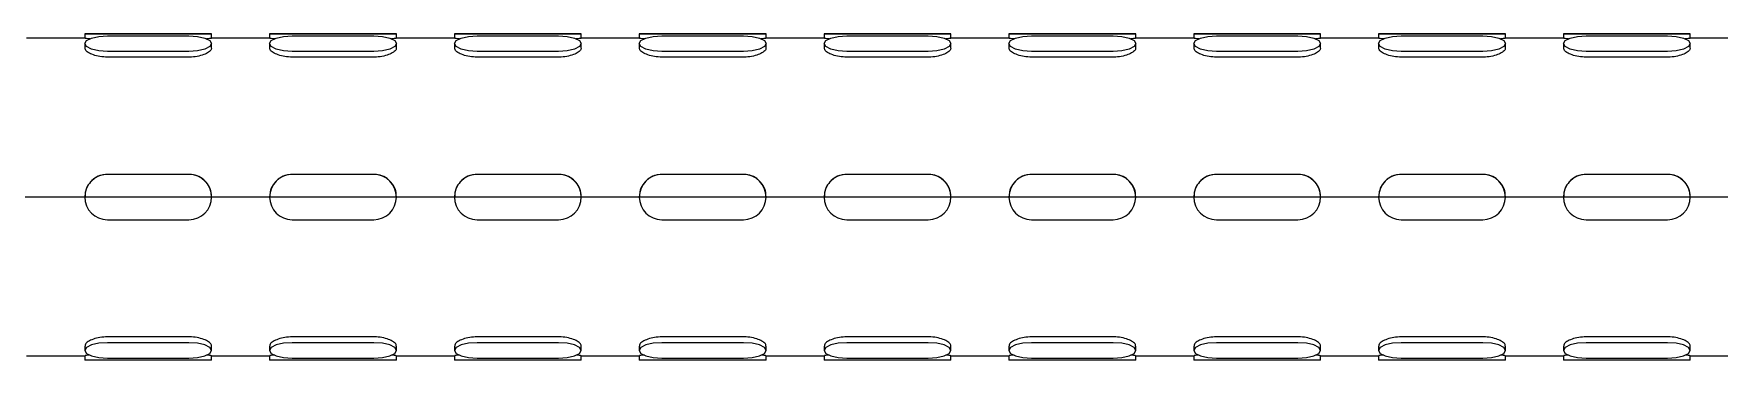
# Model space of a CAD drawing. Extents: x 0 to 3255, y 0 to 2385.
# Drawn here: x 1623.2 to 1809.2, y 1334.1 to 1370.1 of the extents above; entities that cross this region are included whole.
import ezdxf

# ---------------------------------------------------------------- set-up
doc = ezdxf.new("R2010")
doc.units = 0
doc.header["$LTSCALE"] = 10
doc.header["$MEASUREMENT"] = 0
doc.linetypes.add('CENTERX2', pattern=[20.32, 12.7, -2.54, 2.54, -2.54])
doc.layers.get('0').update_dxf_attribs({"linetype": 'CONTINUOUS'})
doc.layers.add('中心线层', color=1, linetype='CENTERX2', lineweight=25)

# ---------------------------------------------------------------- blocks, each defined once
blk = doc.blocks.new('SW_CENTERMARKSYMBOL_1')
at = {"layer": '中心线层', "color": 0}
blk.add_line((-1.25, 0), (-155.077, 0), dxfattribs=at)

msp = doc.modelspace()

# ---------------------------------------------------------------- linework, layer by layer
at = {"color": 7, "linetype": 'Continuous', "lineweight": 25}
for p, q in [((1628.87, 1369.6), (1622.4, 1369.6)), ((1628.83, 1370.1), (1628.83, 1369.6)), ((1631.33, 1370.1), (1640.33, 1370.1)), ((1640.33, 1370.1), (1631.33, 1370.1)), ((1631.33, 1369.87), (1640.33, 1369.87)), ((1649.27, 1369.6), (1642.8, 1369.6)), ((1642.83, 1369.6), (1642.83, 1370.1)), ((1649.23, 1370.1), (1649.23, 1369.6)), ((1651.73, 1370.1), (1660.73, 1370.1)), ((1660.73, 1370.1), (1651.73, 1370.1)), ((1651.73, 1369.87), (1660.73, 1369.87)), ((1669.67, 1369.6), (1663.2, 1369.6)), ((1663.23, 1369.6), (1663.23, 1370.1)), ((1669.63, 1370.1), (1669.63, 1369.6)), ((1672.13, 1370.1), (1681.13, 1370.1)), ((1681.13, 1370.1), (1672.13, 1370.1)), ((1672.13, 1369.87), (1681.13, 1369.87)), ((1690.07, 1369.6), (1683.6, 1369.6)), ((1683.63, 1369.6), (1683.63, 1370.1)), ((1690.03, 1370.1), (1690.03, 1369.6)), ((1692.53, 1370.1), (1701.53, 1370.1)), ((1701.53, 1370.1), (1692.53, 1370.1)), ((1692.53, 1369.87), (1701.53, 1369.87)), ((1710.47, 1369.6), (1704, 1369.6)), ((1704.03, 1369.6), (1704.03, 1370.1)), ((1710.43, 1370.1), (1710.43, 1369.6)), ((1712.93, 1370.1), (1721.93, 1370.1)), ((1721.93, 1370.1), (1712.93, 1370.1)), ((1712.93, 1369.87), (1721.93, 1369.87)), ((1730.87, 1369.6), (1724.4, 1369.6)), ((1724.43, 1369.6), (1724.43, 1370.1)), ((1730.83, 1370.1), (1730.83, 1369.6)), ((1733.33, 1370.1), (1742.33, 1370.1)), ((1742.33, 1370.1), (1733.33, 1370.1)), ((1733.33, 1369.87), (1742.33, 1369.87)), ((1751.27, 1369.6), (1744.8, 1369.6)), ((1744.83, 1369.6), (1744.83, 1370.1)), ((1751.23, 1370.1), (1751.23, 1369.6)), ((1753.73, 1370.1), (1762.73, 1370.1)), ((1762.73, 1370.1), (1753.73, 1370.1)), ((1753.73, 1369.87), (1762.73, 1369.87)), ((1771.67, 1369.6), (1765.2, 1369.6)), ((1765.23, 1369.6), (1765.23, 1370.1)), ((1771.63, 1370.1), (1771.63, 1369.6)), ((1774.13, 1370.1), (1783.13, 1370.1)), ((1783.13, 1370.1), (1774.13, 1370.1)), ((1774.13, 1369.87), (1783.13, 1369.87)), ((1792.07, 1369.6), (1785.6, 1369.6)), ((1785.63, 1369.6), (1785.63, 1370.1)), ((1792.03, 1370.1), (1792.03, 1369.6)), ((1794.53, 1370.1), (1803.53, 1370.1)), ((1803.53, 1370.1), (1794.53, 1370.1)), ((1794.53, 1369.87), (1803.53, 1369.87)), ((1812.47, 1369.6), (1806, 1369.6)), ((1806.03, 1369.6), (1806.03, 1370.1)), ((1628.83, 1369.02), (1628.83, 1368.54)), ((1640.33, 1368.16), (1631.33, 1368.16)), ((1640.33, 1367.52), (1631.33, 1367.52)), ((1642.83, 1368.54), (1642.83, 1369.02)), ((1649.23, 1369.02), (1649.23, 1368.54)), ((1660.73, 1368.16), (1651.73, 1368.16)), ((1660.73, 1367.52), (1651.73, 1367.52)), ((1663.23, 1368.54), (1663.23, 1369.02)), ((1669.63, 1369.02), (1669.63, 1368.54)), ((1681.13, 1368.16), (1672.13, 1368.16)), ((1681.13, 1367.52), (1672.13, 1367.52)), ((1683.63, 1368.54), (1683.63, 1369.02)), ((1690.03, 1369.02), (1690.03, 1368.54)), ((1701.53, 1368.16), (1692.53, 1368.16)), ((1701.53, 1367.52), (1692.53, 1367.52)), ((1704.03, 1368.54), (1704.03, 1369.02)), ((1710.43, 1369.02), (1710.43, 1368.54)), ((1721.93, 1368.16), (1712.93, 1368.16)), ((1721.93, 1367.52), (1712.93, 1367.52)), ((1724.43, 1368.54), (1724.43, 1369.02)), ((1730.83, 1369.02), (1730.83, 1368.54)), ((1742.33, 1368.16), (1733.33, 1368.16)), ((1742.33, 1367.52), (1733.33, 1367.52)), ((1744.83, 1368.54), (1744.83, 1369.02)), ((1751.23, 1369.02), (1751.23, 1368.54)), ((1762.73, 1368.16), (1753.73, 1368.16)), ((1762.73, 1367.52), (1753.73, 1367.52)), ((1765.23, 1368.54), (1765.23, 1369.02)), ((1771.63, 1369.02), (1771.63, 1368.54)), ((1783.13, 1368.16), (1774.13, 1368.16)), ((1783.13, 1367.52), (1774.13, 1367.52)), ((1785.63, 1368.54), (1785.63, 1369.02)), ((1792.03, 1369.02), (1792.03, 1368.54)), ((1803.53, 1368.16), (1794.53, 1368.16)), ((1803.53, 1367.52), (1794.53, 1367.52)), ((1806.03, 1368.54), (1806.03, 1369.02)), ((1640.33, 1354.6), (1631.33, 1354.6)), ((1640.33, 1354.6), (1631.33, 1354.6)), ((1660.73, 1354.6), (1651.73, 1354.6)), ((1660.73, 1354.6), (1651.73, 1354.6)), ((1681.13, 1354.6), (1672.13, 1354.6)), ((1681.13, 1354.6), (1672.13, 1354.6)), ((1701.53, 1354.6), (1692.53, 1354.6)), ((1701.53, 1354.6), (1692.53, 1354.6)), ((1721.93, 1354.6), (1712.93, 1354.6)), ((1721.93, 1354.6), (1712.93, 1354.6)), ((1742.33, 1354.6), (1733.33, 1354.6)), ((1742.33, 1354.6), (1733.33, 1354.6)), ((1762.73, 1354.6), (1753.73, 1354.6)), ((1762.73, 1354.6), (1753.73, 1354.6)), ((1783.13, 1354.6), (1774.13, 1354.6)), ((1783.13, 1354.6), (1774.13, 1354.6)), ((1803.53, 1354.6), (1794.53, 1354.6)), ((1803.53, 1354.6), (1794.53, 1354.6)), ((1628.83, 1352.1), (1628.83, 1352.1)), ((1642.83, 1352.1), (1642.83, 1352.1)), ((1649.23, 1352.1), (1649.23, 1352.1)), ((1663.23, 1352.1), (1663.23, 1352.1)), ((1669.63, 1352.1), (1669.63, 1352.1)), ((1683.63, 1352.1), (1683.63, 1352.1)), ((1690.03, 1352.1), (1690.03, 1352.1)), ((1704.03, 1352.1), (1704.03, 1352.1)), ((1710.43, 1352.1), (1710.43, 1352.1)), ((1724.43, 1352.1), (1724.43, 1352.1)), ((1730.83, 1352.1), (1730.83, 1352.1)), ((1744.83, 1352.1), (1744.83, 1352.1)), ((1751.23, 1352.1), (1751.23, 1352.1)), ((1765.23, 1352.1), (1765.23, 1352.1)), ((1771.63, 1352.1), (1771.63, 1352.1)), ((1785.63, 1352.1), (1785.63, 1352.1)), ((1792.03, 1352.1), (1792.03, 1352.1)), ((1806.03, 1352.1), (1806.03, 1352.1)), ((1631.33, 1349.6), (1640.33, 1349.6)), ((1651.73, 1349.6), (1660.73, 1349.6)), ((1672.13, 1349.6), (1681.13, 1349.6)), ((1692.53, 1349.6), (1701.53, 1349.6)), ((1712.93, 1349.6), (1721.93, 1349.6)), ((1733.33, 1349.6), (1742.33, 1349.6)), ((1753.73, 1349.6), (1762.73, 1349.6)), ((1774.13, 1349.6), (1783.13, 1349.6)), ((1794.53, 1349.6), (1803.53, 1349.6)), ((1640.33, 1336.68), (1631.33, 1336.68)), ((1640.33, 1336.04), (1631.33, 1336.04)), ((1660.73, 1336.68), (1651.73, 1336.68)), ((1660.73, 1336.04), (1651.73, 1336.04)), ((1681.13, 1336.68), (1672.13, 1336.68)), ((1681.13, 1336.04), (1672.13, 1336.04)), ((1701.53, 1336.68), (1692.53, 1336.68)), ((1701.53, 1336.04), (1692.53, 1336.04)), ((1721.93, 1336.68), (1712.93, 1336.68)), ((1721.93, 1336.04), (1712.93, 1336.04)), ((1742.33, 1336.68), (1733.33, 1336.68)), ((1742.33, 1336.04), (1733.33, 1336.04)), ((1762.73, 1336.68), (1753.73, 1336.68)), ((1762.73, 1336.04), (1753.73, 1336.04)), ((1783.13, 1336.68), (1774.13, 1336.68)), ((1783.13, 1336.04), (1774.13, 1336.04)), ((1803.53, 1336.68), (1794.53, 1336.68)), ((1803.53, 1336.04), (1794.53, 1336.04)), ((1622.4, 1334.6), (1628.87, 1334.6)), ((1628.83, 1335.66), (1628.83, 1335.19)), ((1628.83, 1334.61), (1628.83, 1334.1)), ((1631.33, 1334.33), (1640.33, 1334.33)), ((1640.33, 1334.1), (1631.33, 1334.1)), ((1642.8, 1334.6), (1649.27, 1334.6)), ((1642.83, 1335.19), (1642.83, 1335.66)), ((1642.83, 1334.1), (1642.83, 1334.61)), ((1649.23, 1335.66), (1649.23, 1335.19)), ((1649.23, 1334.61), (1649.23, 1334.1)), ((1651.73, 1334.33), (1660.73, 1334.33)), ((1660.73, 1334.1), (1651.73, 1334.1)), ((1663.2, 1334.6), (1669.67, 1334.6)), ((1663.23, 1335.19), (1663.23, 1335.66)), ((1663.23, 1334.1), (1663.23, 1334.61)), ((1669.63, 1335.66), (1669.63, 1335.19)), ((1669.63, 1334.61), (1669.63, 1334.1)), ((1672.13, 1334.33), (1681.13, 1334.33)), ((1681.13, 1334.1), (1672.13, 1334.1)), ((1683.6, 1334.6), (1690.07, 1334.6)), ((1683.63, 1335.19), (1683.63, 1335.66)), ((1683.63, 1334.1), (1683.63, 1334.61)), ((1690.03, 1335.66), (1690.03, 1335.19)), ((1690.03, 1334.61), (1690.03, 1334.1)), ((1692.53, 1334.33), (1701.53, 1334.33)), ((1701.53, 1334.1), (1692.53, 1334.1)), ((1704, 1334.6), (1710.47, 1334.6)), ((1704.03, 1335.19), (1704.03, 1335.66)), ((1704.03, 1334.1), (1704.03, 1334.61)), ((1710.43, 1335.66), (1710.43, 1335.19)), ((1710.43, 1334.61), (1710.43, 1334.1)), ((1712.93, 1334.33), (1721.93, 1334.33)), ((1721.93, 1334.1), (1712.93, 1334.1)), ((1724.4, 1334.6), (1730.87, 1334.6)), ((1724.43, 1335.19), (1724.43, 1335.66)), ((1724.43, 1334.1), (1724.43, 1334.61)), ((1730.83, 1335.66), (1730.83, 1335.19)), ((1730.83, 1334.61), (1730.83, 1334.1)), ((1733.33, 1334.33), (1742.33, 1334.33)), ((1742.33, 1334.1), (1733.33, 1334.1)), ((1744.8, 1334.6), (1751.27, 1334.6)), ((1744.83, 1335.19), (1744.83, 1335.66)), ((1744.83, 1334.1), (1744.83, 1334.61)), ((1751.23, 1335.66), (1751.23, 1335.19)), ((1751.23, 1334.61), (1751.23, 1334.1)), ((1753.73, 1334.33), (1762.73, 1334.33)), ((1762.73, 1334.1), (1753.73, 1334.1)), ((1765.2, 1334.6), (1771.67, 1334.6)), ((1765.23, 1335.19), (1765.23, 1335.66)), ((1765.23, 1334.1), (1765.23, 1334.61)), ((1771.63, 1335.66), (1771.63, 1335.19)), ((1771.63, 1334.61), (1771.63, 1334.1)), ((1774.13, 1334.33), (1783.13, 1334.33)), ((1783.13, 1334.1), (1774.13, 1334.1)), ((1785.6, 1334.6), (1792.07, 1334.6)), ((1785.63, 1335.19), (1785.63, 1335.66)), ((1785.63, 1334.1), (1785.63, 1334.61)), ((1792.03, 1335.66), (1792.03, 1335.19)), ((1792.03, 1334.61), (1792.03, 1334.1)), ((1794.53, 1334.33), (1803.53, 1334.33)), ((1803.53, 1334.1), (1794.53, 1334.1)), ((1806, 1334.6), (1812.47, 1334.6)), ((1806.03, 1335.19), (1806.03, 1335.66)), ((1806.03, 1334.1), (1806.03, 1334.61))]:
    msp.add_line(p, q, dxfattribs=at)
at = {"color": 7, "linetype": 'Continuous', "lineweight": 25, "flags": 128}
for points in [[(1631.33, 1370.1), (1630.38, 1370.1), (1629.57, 1370.1), (1629.02, 1370.1), (1628.83, 1370.1), (1629.02, 1370.1), (1629.57, 1370.1), (1630.38, 1370.1), (1631.33, 1370.1)], [(1631.33, 1368.16), (1630.38, 1368.23), (1629.57, 1368.41), (1629.02, 1368.69), (1628.83, 1369.02), (1629.02, 1369.35), (1629.57, 1369.62), (1630.38, 1369.81), (1631.33, 1369.87)], [(1640.33, 1370.1), (1641.29, 1370.1), (1642.1, 1370.1), (1642.64, 1370.1), (1642.83, 1370.1), (1642.64, 1370.1), (1642.1, 1370.1), (1641.29, 1370.1), (1640.33, 1370.1)], [(1640.33, 1369.87), (1641.29, 1369.81), (1642.1, 1369.62), (1642.64, 1369.35), (1642.83, 1369.02), (1642.64, 1368.69), (1642.1, 1368.41), (1641.29, 1368.23), (1640.33, 1368.16)], [(1651.73, 1370.1), (1650.78, 1370.1), (1649.97, 1370.1), (1649.42, 1370.1), (1649.23, 1370.1), (1649.42, 1370.1), (1649.97, 1370.1), (1650.78, 1370.1), (1651.73, 1370.1)], [(1651.73, 1368.16), (1650.78, 1368.23), (1649.97, 1368.41), (1649.42, 1368.69), (1649.23, 1369.02), (1649.42, 1369.35), (1649.97, 1369.62), (1650.78, 1369.81), (1651.73, 1369.87)], [(1660.73, 1370.1), (1661.69, 1370.1), (1662.5, 1370.1), (1663.04, 1370.1), (1663.23, 1370.1), (1663.04, 1370.1), (1662.5, 1370.1), (1661.69, 1370.1), (1660.73, 1370.1)], [(1660.73, 1369.87), (1661.69, 1369.81), (1662.5, 1369.62), (1663.04, 1369.35), (1663.23, 1369.02), (1663.04, 1368.69), (1662.5, 1368.41), (1661.69, 1368.23), (1660.73, 1368.16)], [(1672.13, 1370.1), (1671.18, 1370.1), (1670.37, 1370.1), (1669.82, 1370.1), (1669.63, 1370.1), (1669.82, 1370.1), (1670.37, 1370.1), (1671.18, 1370.1), (1672.13, 1370.1)], [(1672.13, 1368.16), (1671.18, 1368.23), (1670.37, 1368.41), (1669.82, 1368.69), (1669.63, 1369.02), (1669.82, 1369.35), (1670.37, 1369.62), (1671.18, 1369.81), (1672.13, 1369.87)], [(1681.13, 1370.1), (1682.09, 1370.1), (1682.9, 1370.1), (1683.44, 1370.1), (1683.63, 1370.1), (1683.44, 1370.1), (1682.9, 1370.1), (1682.09, 1370.1), (1681.13, 1370.1)], [(1681.13, 1369.87), (1682.09, 1369.81), (1682.9, 1369.62), (1683.44, 1369.35), (1683.63, 1369.02), (1683.44, 1368.69), (1682.9, 1368.41), (1682.09, 1368.23), (1681.13, 1368.16)], [(1692.53, 1370.1), (1691.58, 1370.1), (1690.77, 1370.1), (1690.22, 1370.1), (1690.03, 1370.1), (1690.22, 1370.1), (1690.77, 1370.1), (1691.58, 1370.1), (1692.53, 1370.1)], [(1692.53, 1368.16), (1691.58, 1368.23), (1690.77, 1368.41), (1690.22, 1368.69), (1690.03, 1369.02), (1690.22, 1369.35), (1690.77, 1369.62), (1691.58, 1369.81), (1692.53, 1369.87)], [(1701.53, 1370.1), (1702.49, 1370.1), (1703.3, 1370.1), (1703.84, 1370.1), (1704.03, 1370.1), (1703.84, 1370.1), (1703.3, 1370.1), (1702.49, 1370.1), (1701.53, 1370.1)], [(1701.53, 1369.87), (1702.49, 1369.81), (1703.3, 1369.62), (1703.84, 1369.35), (1704.03, 1369.02), (1703.84, 1368.69), (1703.3, 1368.41), (1702.49, 1368.23), (1701.53, 1368.16)], [(1712.93, 1370.1), (1711.98, 1370.1), (1711.17, 1370.1), (1710.62, 1370.1), (1710.43, 1370.1), (1710.62, 1370.1), (1711.17, 1370.1), (1711.98, 1370.1), (1712.93, 1370.1)], [(1712.93, 1368.16), (1711.98, 1368.23), (1711.17, 1368.41), (1710.62, 1368.69), (1710.43, 1369.02), (1710.62, 1369.35), (1711.17, 1369.62), (1711.98, 1369.81), (1712.93, 1369.87)], [(1721.93, 1370.1), (1722.89, 1370.1), (1723.7, 1370.1), (1724.24, 1370.1), (1724.43, 1370.1), (1724.24, 1370.1), (1723.7, 1370.1), (1722.89, 1370.1), (1721.93, 1370.1)], [(1721.93, 1369.87), (1722.89, 1369.81), (1723.7, 1369.62), (1724.24, 1369.35), (1724.43, 1369.02), (1724.24, 1368.69), (1723.7, 1368.41), (1722.89, 1368.23), (1721.93, 1368.16)], [(1733.33, 1370.1), (1732.38, 1370.1), (1731.57, 1370.1), (1731.02, 1370.1), (1730.83, 1370.1), (1731.02, 1370.1), (1731.57, 1370.1), (1732.38, 1370.1), (1733.33, 1370.1)], [(1733.33, 1368.16), (1732.38, 1368.23), (1731.57, 1368.41), (1731.02, 1368.69), (1730.83, 1369.02), (1731.02, 1369.35), (1731.57, 1369.62), (1732.38, 1369.81), (1733.33, 1369.87)], [(1742.33, 1370.1), (1743.29, 1370.1), (1744.1, 1370.1), (1744.64, 1370.1), (1744.83, 1370.1), (1744.64, 1370.1), (1744.1, 1370.1), (1743.29, 1370.1), (1742.33, 1370.1)], [(1742.33, 1369.87), (1743.29, 1369.81), (1744.1, 1369.62), (1744.64, 1369.35), (1744.83, 1369.02), (1744.64, 1368.69), (1744.1, 1368.41), (1743.29, 1368.23), (1742.33, 1368.16)], [(1753.73, 1370.1), (1752.78, 1370.1), (1751.97, 1370.1), (1751.42, 1370.1), (1751.23, 1370.1), (1751.42, 1370.1), (1751.97, 1370.1), (1752.78, 1370.1), (1753.73, 1370.1)], [(1753.73, 1368.16), (1752.78, 1368.23), (1751.97, 1368.41), (1751.42, 1368.69), (1751.23, 1369.02), (1751.42, 1369.35), (1751.97, 1369.62), (1752.78, 1369.81), (1753.73, 1369.87)], [(1762.73, 1370.1), (1763.69, 1370.1), (1764.5, 1370.1), (1765.04, 1370.1), (1765.23, 1370.1), (1765.04, 1370.1), (1764.5, 1370.1), (1763.69, 1370.1), (1762.73, 1370.1)], [(1762.73, 1369.87), (1763.69, 1369.81), (1764.5, 1369.62), (1765.04, 1369.35), (1765.23, 1369.02), (1765.04, 1368.69), (1764.5, 1368.41), (1763.69, 1368.23), (1762.73, 1368.16)], [(1774.13, 1370.1), (1773.18, 1370.1), (1772.37, 1370.1), (1771.82, 1370.1), (1771.63, 1370.1), (1771.82, 1370.1), (1772.37, 1370.1), (1773.18, 1370.1), (1774.13, 1370.1)], [(1774.13, 1368.16), (1773.18, 1368.23), (1772.37, 1368.41), (1771.82, 1368.69), (1771.63, 1369.02), (1771.82, 1369.35), (1772.37, 1369.62), (1773.18, 1369.81), (1774.13, 1369.87)], [(1783.13, 1370.1), (1784.09, 1370.1), (1784.9, 1370.1), (1785.44, 1370.1), (1785.63, 1370.1), (1785.44, 1370.1), (1784.9, 1370.1), (1784.09, 1370.1), (1783.13, 1370.1)], [(1783.13, 1369.87), (1784.09, 1369.81), (1784.9, 1369.62), (1785.44, 1369.35), (1785.63, 1369.02), (1785.44, 1368.69), (1784.9, 1368.41), (1784.09, 1368.23), (1783.13, 1368.16)], [(1794.53, 1370.1), (1793.58, 1370.1), (1792.77, 1370.1), (1792.22, 1370.1), (1792.03, 1370.1), (1792.22, 1370.1), (1792.77, 1370.1), (1793.58, 1370.1), (1794.53, 1370.1)], [(1794.53, 1368.16), (1793.58, 1368.23), (1792.77, 1368.41), (1792.22, 1368.69), (1792.03, 1369.02), (1792.22, 1369.35), (1792.77, 1369.62), (1793.58, 1369.81), (1794.53, 1369.87)], [(1803.53, 1370.1), (1804.49, 1370.1), (1805.3, 1370.1), (1805.84, 1370.1), (1806.03, 1370.1), (1805.84, 1370.1), (1805.3, 1370.1), (1804.49, 1370.1), (1803.53, 1370.1)], [(1803.53, 1369.87), (1804.49, 1369.81), (1805.3, 1369.62), (1805.84, 1369.35), (1806.03, 1369.02), (1805.84, 1368.69), (1805.3, 1368.41), (1804.49, 1368.23), (1803.53, 1368.16)], [(1631.33, 1336.04), (1630.38, 1335.98), (1629.57, 1335.79), (1629.02, 1335.52), (1628.83, 1335.19), (1629.02, 1334.86), (1629.57, 1334.58), (1630.38, 1334.4), (1631.33, 1334.33)], [(1640.33, 1334.33), (1641.29, 1334.4), (1642.1, 1334.58), (1642.64, 1334.86), (1642.83, 1335.19), (1642.64, 1335.52), (1642.1, 1335.79), (1641.29, 1335.98), (1640.33, 1336.04)], [(1651.73, 1336.04), (1650.78, 1335.98), (1649.97, 1335.79), (1649.42, 1335.52), (1649.23, 1335.19), (1649.42, 1334.86), (1649.97, 1334.58), (1650.78, 1334.4), (1651.73, 1334.33)], [(1660.73, 1334.33), (1661.69, 1334.4), (1662.5, 1334.58), (1663.04, 1334.86), (1663.23, 1335.19), (1663.04, 1335.52), (1662.5, 1335.79), (1661.69, 1335.98), (1660.73, 1336.04)], [(1672.13, 1336.04), (1671.18, 1335.98), (1670.37, 1335.79), (1669.82, 1335.52), (1669.63, 1335.19), (1669.82, 1334.86), (1670.37, 1334.58), (1671.18, 1334.4), (1672.13, 1334.33)], [(1681.13, 1334.33), (1682.09, 1334.4), (1682.9, 1334.58), (1683.44, 1334.86), (1683.63, 1335.19), (1683.44, 1335.52), (1682.9, 1335.79), (1682.09, 1335.98), (1681.13, 1336.04)], [(1692.53, 1336.04), (1691.58, 1335.98), (1690.77, 1335.79), (1690.22, 1335.52), (1690.03, 1335.19), (1690.22, 1334.86), (1690.77, 1334.58), (1691.58, 1334.4), (1692.53, 1334.33)], [(1701.53, 1334.33), (1702.49, 1334.4), (1703.3, 1334.58), (1703.84, 1334.86), (1704.03, 1335.19), (1703.84, 1335.52), (1703.3, 1335.79), (1702.49, 1335.98), (1701.53, 1336.04)], [(1712.93, 1336.04), (1711.98, 1335.98), (1711.17, 1335.79), (1710.62, 1335.52), (1710.43, 1335.19), (1710.62, 1334.86), (1711.17, 1334.58), (1711.98, 1334.4), (1712.93, 1334.33)], [(1721.93, 1334.33), (1722.89, 1334.4), (1723.7, 1334.58), (1724.24, 1334.86), (1724.43, 1335.19), (1724.24, 1335.52), (1723.7, 1335.79), (1722.89, 1335.98), (1721.93, 1336.04)], [(1733.33, 1336.04), (1732.38, 1335.98), (1731.57, 1335.79), (1731.02, 1335.52), (1730.83, 1335.19), (1731.02, 1334.86), (1731.57, 1334.58), (1732.38, 1334.4), (1733.33, 1334.33)], [(1742.33, 1334.33), (1743.29, 1334.4), (1744.1, 1334.58), (1744.64, 1334.86), (1744.83, 1335.19), (1744.64, 1335.52), (1744.1, 1335.79), (1743.29, 1335.98), (1742.33, 1336.04)], [(1753.73, 1336.04), (1752.78, 1335.98), (1751.97, 1335.79), (1751.42, 1335.52), (1751.23, 1335.19), (1751.42, 1334.86), (1751.97, 1334.58), (1752.78, 1334.4), (1753.73, 1334.33)], [(1762.73, 1334.33), (1763.69, 1334.4), (1764.5, 1334.58), (1765.04, 1334.86), (1765.23, 1335.19), (1765.04, 1335.52), (1764.5, 1335.79), (1763.69, 1335.98), (1762.73, 1336.04)], [(1774.13, 1336.04), (1773.18, 1335.98), (1772.37, 1335.79), (1771.82, 1335.52), (1771.63, 1335.19), (1771.82, 1334.86), (1772.37, 1334.58), (1773.18, 1334.4), (1774.13, 1334.33)], [(1783.13, 1334.33), (1784.09, 1334.4), (1784.9, 1334.58), (1785.44, 1334.86), (1785.63, 1335.19), (1785.44, 1335.52), (1784.9, 1335.79), (1784.09, 1335.98), (1783.13, 1336.04)], [(1794.53, 1336.04), (1793.58, 1335.98), (1792.77, 1335.79), (1792.22, 1335.52), (1792.03, 1335.19), (1792.22, 1334.86), (1792.77, 1334.58), (1793.58, 1334.4), (1794.53, 1334.33)], [(1803.53, 1334.33), (1804.49, 1334.4), (1805.3, 1334.58), (1805.84, 1334.86), (1806.03, 1335.19), (1805.84, 1335.52), (1805.3, 1335.79), (1804.49, 1335.98), (1803.53, 1336.04)], [(1631.33, 1334.1), (1630.38, 1334.1), (1629.57, 1334.1), (1629.02, 1334.1), (1628.83, 1334.1)], [(1642.83, 1334.1), (1642.64, 1334.1), (1642.1, 1334.1), (1641.29, 1334.1), (1640.33, 1334.1)], [(1651.73, 1334.1), (1650.78, 1334.1), (1649.97, 1334.1), (1649.42, 1334.1), (1649.23, 1334.1)], [(1663.23, 1334.1), (1663.04, 1334.1), (1662.5, 1334.1), (1661.69, 1334.1), (1660.73, 1334.1)], [(1672.13, 1334.1), (1671.18, 1334.1), (1670.37, 1334.1), (1669.82, 1334.1), (1669.63, 1334.1)], [(1683.63, 1334.1), (1683.44, 1334.1), (1682.9, 1334.1), (1682.09, 1334.1), (1681.13, 1334.1)], [(1692.53, 1334.1), (1691.58, 1334.1), (1690.77, 1334.1), (1690.22, 1334.1), (1690.03, 1334.1)], [(1704.03, 1334.1), (1703.84, 1334.1), (1703.3, 1334.1), (1702.49, 1334.1), (1701.53, 1334.1)], [(1712.93, 1334.1), (1711.98, 1334.1), (1711.17, 1334.1), (1710.62, 1334.1), (1710.43, 1334.1)], [(1724.43, 1334.1), (1724.24, 1334.1), (1723.7, 1334.1), (1722.89, 1334.1), (1721.93, 1334.1)], [(1733.33, 1334.1), (1732.38, 1334.1), (1731.57, 1334.1), (1731.02, 1334.1), (1730.83, 1334.1)], [(1744.83, 1334.1), (1744.64, 1334.1), (1744.1, 1334.1), (1743.29, 1334.1), (1742.33, 1334.1)], [(1753.73, 1334.1), (1752.78, 1334.1), (1751.97, 1334.1), (1751.42, 1334.1), (1751.23, 1334.1)], [(1765.23, 1334.1), (1765.04, 1334.1), (1764.5, 1334.1), (1763.69, 1334.1), (1762.73, 1334.1)], [(1774.13, 1334.1), (1773.18, 1334.1), (1772.37, 1334.1), (1771.82, 1334.1), (1771.63, 1334.1)], [(1785.63, 1334.1), (1785.44, 1334.1), (1784.9, 1334.1), (1784.09, 1334.1), (1783.13, 1334.1)], [(1794.53, 1334.1), (1793.58, 1334.1), (1792.77, 1334.1), (1792.22, 1334.1), (1792.03, 1334.1)], [(1806.03, 1334.1), (1805.84, 1334.1), (1805.3, 1334.1), (1804.49, 1334.1), (1803.53, 1334.1)]]:
    msp.add_lwpolyline(points, dxfattribs=at)
at = {"color": 7, "linetype": 'Continuous', "lineweight": 25}
for centre, start, end in [((1631.33, 1352.1), 90, 270), ((1640.33, 1352.1), 270, 90), ((1651.73, 1352.1), 90, 270), ((1660.73, 1352.1), 270, 90), ((1672.13, 1352.1), 90, 270), ((1681.13, 1352.1), 270, 90), ((1692.53, 1352.1), 90, 270), ((1701.53, 1352.1), 270, 90), ((1712.93, 1352.1), 90, 270), ((1721.93, 1352.1), 270, 90), ((1733.33, 1352.1), 90, 270), ((1742.33, 1352.1), 270, 90), ((1753.73, 1352.1), 90, 270), ((1762.73, 1352.1), 270, 90), ((1774.13, 1352.1), 90, 270), ((1783.13, 1352.1), 270, 90), ((1794.53, 1352.1), 90, 270), ((1803.53, 1352.1), 270, 90)]:
    msp.add_arc(centre, 2.5, start, end, dxfattribs=at)
for points, knots in [([(1629.4, 1369.53), (1629.34, 1369.54), (1629.08, 1369.57), (1628.87, 1369.6), (1628.87, 1369.6), (1628.87, 1369.6)], [0, 0, 0, 0, 0.161371, 0.66497, 1, 1, 1, 1]), ([(1642.8, 1369.6), (1642.81, 1369.6), (1642.85, 1369.61), (1642.67, 1369.58), (1642.39, 1369.55), (1642.28, 1369.53)], [0, 0, 0, 0, 0.168236, 0.669944, 1, 1, 1, 1]), ([(1649.8, 1369.53), (1649.74, 1369.54), (1649.48, 1369.57), (1649.27, 1369.6), (1649.27, 1369.6), (1649.27, 1369.6)], [0, 0, 0, 0, 0.161371, 0.66497, 1, 1, 1, 1]), ([(1663.2, 1369.6), (1663.21, 1369.6), (1663.25, 1369.61), (1663.07, 1369.58), (1662.79, 1369.55), (1662.68, 1369.53)], [0, 0, 0, 0, 0.168236, 0.669944, 1, 1, 1, 1]), ([(1670.2, 1369.53), (1670.14, 1369.54), (1669.88, 1369.57), (1669.67, 1369.6), (1669.67, 1369.6), (1669.67, 1369.6)], [0, 0, 0, 0, 0.161371, 0.66497, 1, 1, 1, 1]), ([(1683.6, 1369.6), (1683.61, 1369.6), (1683.65, 1369.61), (1683.47, 1369.58), (1683.19, 1369.55), (1683.08, 1369.53)], [0, 0, 0, 0, 0.168236, 0.669944, 1, 1, 1, 1]), ([(1690.6, 1369.53), (1690.54, 1369.54), (1690.28, 1369.57), (1690.07, 1369.6), (1690.07, 1369.6), (1690.07, 1369.6)], [0, 0, 0, 0, 0.161371, 0.66497, 1, 1, 1, 1]), ([(1704, 1369.6), (1704.01, 1369.6), (1704.05, 1369.61), (1703.87, 1369.58), (1703.59, 1369.55), (1703.48, 1369.53)], [0, 0, 0, 0, 0.1682362, 0.669944, 1, 1, 1, 1]), ([(1711, 1369.53), (1710.94, 1369.54), (1710.68, 1369.57), (1710.47, 1369.6), (1710.47, 1369.6), (1710.47, 1369.6)], [0, 0, 0, 0, 0.161371, 0.66497, 1, 1, 1, 1]), ([(1724.4, 1369.6), (1724.41, 1369.6), (1724.45, 1369.61), (1724.27, 1369.58), (1723.99, 1369.55), (1723.88, 1369.53)], [0, 0, 0, 0, 0.168236, 0.669944, 1, 1, 1, 1]), ([(1731.4, 1369.53), (1731.34, 1369.54), (1731.08, 1369.57), (1730.87, 1369.6), (1730.87, 1369.6), (1730.87, 1369.6)], [0, 0, 0, 0, 0.161371, 0.66497, 1, 1, 1, 1]), ([(1744.8, 1369.6), (1744.81, 1369.6), (1744.85, 1369.61), (1744.67, 1369.58), (1744.39, 1369.55), (1744.28, 1369.53)], [0, 0, 0, 0, 0.1682362, 0.669944, 1, 1, 1, 1]), ([(1751.8, 1369.53), (1751.74, 1369.54), (1751.48, 1369.57), (1751.27, 1369.6), (1751.27, 1369.6), (1751.27, 1369.6)], [0, 0, 0, 0, 0.161371, 0.66497, 1, 1, 1, 1]), ([(1765.2, 1369.6), (1765.21, 1369.6), (1765.25, 1369.61), (1765.07, 1369.58), (1764.79, 1369.55), (1764.68, 1369.53)], [0, 0, 0, 0, 0.168236, 0.669944, 1, 1, 1, 1]), ([(1772.2, 1369.53), (1772.14, 1369.54), (1771.88, 1369.57), (1771.67, 1369.6), (1771.67, 1369.6), (1771.67, 1369.6)], [0, 0, 0, 0, 0.161371, 0.66497, 1, 1, 1, 1]), ([(1785.6, 1369.6), (1785.61, 1369.6), (1785.65, 1369.61), (1785.47, 1369.58), (1785.19, 1369.55), (1785.08, 1369.53)], [0, 0, 0, 0, 0.168236, 0.669944, 1, 1, 1, 1]), ([(1792.6, 1369.53), (1792.54, 1369.54), (1792.28, 1369.57), (1792.07, 1369.6), (1792.07, 1369.6), (1792.07, 1369.6)], [0, 0, 0, 0, 0.1613715, 0.6649705, 1, 1, 1, 1]), ([(1806, 1369.6), (1806.01, 1369.6), (1806.05, 1369.61), (1805.87, 1369.58), (1805.59, 1369.55), (1805.48, 1369.53)], [0, 0, 0, 0, 0.168236, 0.669944, 1, 1, 1, 1]), ([(1631.33, 1367.52), (1631.06, 1367.54), (1630.5, 1367.56), (1629.75, 1367.76), (1629.19, 1368.04), (1628.87, 1368.32), (1628.87, 1368.48), (1628.87, 1368.54)], [0, 0, 0, 0, 0.213248, 0.426444, 0.641012, 0.856495, 1, 1, 1, 1]), ([(1642.8, 1368.54), (1642.81, 1368.51), (1642.85, 1368.39), (1642.62, 1368.14), (1642.15, 1367.85), (1641.45, 1367.63), (1640.81, 1367.53), (1640.43, 1367.53), (1640.33, 1367.52)], [0, 0, 0, 0, 0.070496, 0.28295, 0.496154, 0.711255, 0.926476, 1, 1, 1, 1]), ([(1651.73, 1367.52), (1651.46, 1367.54), (1650.9, 1367.56), (1650.15, 1367.76), (1649.59, 1368.04), (1649.27, 1368.32), (1649.27, 1368.48), (1649.27, 1368.54)], [0, 0, 0, 0, 0.213248, 0.426444, 0.641012, 0.856495, 1, 1, 1, 1]), ([(1663.2, 1368.54), (1663.21, 1368.51), (1663.25, 1368.39), (1663.02, 1368.14), (1662.55, 1367.85), (1661.85, 1367.63), (1661.21, 1367.53), (1660.83, 1367.53), (1660.73, 1367.52)], [0, 0, 0, 0, 0.070496, 0.28295, 0.496154, 0.711255, 0.926476, 1, 1, 1, 1]), ([(1672.13, 1367.52), (1671.86, 1367.54), (1671.3, 1367.56), (1670.55, 1367.76), (1669.99, 1368.04), (1669.67, 1368.32), (1669.67, 1368.48), (1669.67, 1368.54)], [0, 0, 0, 0, 0.213248, 0.426444, 0.641012, 0.856495, 1, 1, 1, 1]), ([(1683.6, 1368.54), (1683.61, 1368.51), (1683.65, 1368.39), (1683.42, 1368.14), (1682.95, 1367.85), (1682.25, 1367.63), (1681.61, 1367.53), (1681.23, 1367.53), (1681.13, 1367.52)], [0, 0, 0, 0, 0.070496, 0.28295, 0.496154, 0.711255, 0.926476, 1, 1, 1, 1]), ([(1692.53, 1367.52), (1692.26, 1367.54), (1691.7, 1367.56), (1690.95, 1367.76), (1690.39, 1368.04), (1690.07, 1368.32), (1690.07, 1368.48), (1690.07, 1368.54)], [0, 0, 0, 0, 0.213248, 0.426444, 0.641012, 0.856495, 1, 1, 1, 1]), ([(1704, 1368.54), (1704.01, 1368.51), (1704.05, 1368.39), (1703.82, 1368.14), (1703.35, 1367.85), (1702.65, 1367.63), (1702.01, 1367.53), (1701.63, 1367.53), (1701.53, 1367.52)], [0, 0, 0, 0, 0.070496, 0.28295, 0.496154, 0.711255, 0.926476, 1, 1, 1, 1]), ([(1712.93, 1367.52), (1712.66, 1367.54), (1712.1, 1367.56), (1711.35, 1367.76), (1710.79, 1368.04), (1710.47, 1368.32), (1710.47, 1368.48), (1710.47, 1368.54)], [0, 0, 0, 0, 0.213248, 0.426444, 0.641012, 0.856495, 1, 1, 1, 1]), ([(1724.4, 1368.54), (1724.41, 1368.51), (1724.45, 1368.39), (1724.22, 1368.14), (1723.75, 1367.85), (1723.05, 1367.63), (1722.41, 1367.53), (1722.03, 1367.53), (1721.93, 1367.52)], [0, 0, 0, 0, 0.070496, 0.28295, 0.496154, 0.711255, 0.926476, 1, 1, 1, 1]), ([(1733.33, 1367.52), (1733.06, 1367.54), (1732.5, 1367.56), (1731.75, 1367.76), (1731.19, 1368.04), (1730.87, 1368.32), (1730.87, 1368.48), (1730.87, 1368.54)], [0, 0, 0, 0, 0.213248, 0.426444, 0.641012, 0.856495, 1, 1, 1, 1]), ([(1744.8, 1368.54), (1744.81, 1368.51), (1744.85, 1368.39), (1744.62, 1368.14), (1744.15, 1367.85), (1743.45, 1367.63), (1742.81, 1367.53), (1742.43, 1367.53), (1742.33, 1367.52)], [0, 0, 0, 0, 0.070496, 0.28295, 0.496154, 0.711255, 0.926476, 1, 1, 1, 1]), ([(1753.73, 1367.52), (1753.46, 1367.54), (1752.9, 1367.56), (1752.15, 1367.76), (1751.59, 1368.04), (1751.27, 1368.32), (1751.27, 1368.48), (1751.27, 1368.54)], [0, 0, 0, 0, 0.213248, 0.426444, 0.641012, 0.856495, 1, 1, 1, 1]), ([(1765.2, 1368.54), (1765.21, 1368.51), (1765.25, 1368.39), (1765.02, 1368.14), (1764.55, 1367.85), (1763.85, 1367.63), (1763.21, 1367.53), (1762.83, 1367.53), (1762.73, 1367.52)], [0, 0, 0, 0, 0.070496, 0.28295, 0.496154, 0.711255, 0.926476, 1, 1, 1, 1]), ([(1774.13, 1367.52), (1773.86, 1367.54), (1773.3, 1367.56), (1772.55, 1367.76), (1771.99, 1368.04), (1771.67, 1368.32), (1771.67, 1368.48), (1771.67, 1368.54)], [0, 0, 0, 0, 0.213248, 0.426444, 0.641012, 0.856495, 1, 1, 1, 1]), ([(1785.6, 1368.54), (1785.61, 1368.51), (1785.65, 1368.39), (1785.42, 1368.14), (1784.95, 1367.85), (1784.25, 1367.63), (1783.61, 1367.53), (1783.23, 1367.53), (1783.13, 1367.52)], [0, 0, 0, 0, 0.070496, 0.28295, 0.496154, 0.711255, 0.926476, 1, 1, 1, 1]), ([(1794.53, 1367.52), (1794.26, 1367.54), (1793.7, 1367.56), (1792.95, 1367.76), (1792.39, 1368.04), (1792.07, 1368.32), (1792.07, 1368.48), (1792.07, 1368.54)], [0, 0, 0, 0, 0.213248, 0.426444, 0.641012, 0.856495, 1, 1, 1, 1]), ([(1806, 1368.54), (1806.01, 1368.51), (1806.05, 1368.39), (1805.82, 1368.14), (1805.35, 1367.85), (1804.65, 1367.63), (1804.01, 1367.53), (1803.63, 1367.53), (1803.53, 1367.52)], [0, 0, 0, 0, 0.070496, 0.28295, 0.496154, 0.711255, 0.926476, 1, 1, 1, 1]), ([(1631.33, 1354.6), (1631.06, 1354.58), (1630.5, 1354.52), (1629.75, 1354.09), (1629.19, 1353.46), (1628.87, 1352.76), (1628.87, 1352.29), (1628.87, 1352.1)], [0, 0, 0, 0, 0.213248, 0.426444, 0.641012, 0.856495, 1, 1, 1, 1]), ([(1642.8, 1352.1), (1642.81, 1352.2), (1642.85, 1352.57), (1642.62, 1353.2), (1642.15, 1353.9), (1641.45, 1354.39), (1640.81, 1354.59), (1640.43, 1354.6), (1640.33, 1354.6)], [0, 0, 0, 0, 0.070496, 0.28295, 0.496154, 0.711255, 0.926476, 1, 1, 1, 1]), ([(1651.73, 1354.6), (1651.46, 1354.58), (1650.9, 1354.52), (1650.15, 1354.09), (1649.59, 1353.46), (1649.27, 1352.76), (1649.27, 1352.29), (1649.27, 1352.1)], [0, 0, 0, 0, 0.213248, 0.426444, 0.641012, 0.856495, 1, 1, 1, 1]), ([(1663.2, 1352.1), (1663.21, 1352.2), (1663.25, 1352.57), (1663.02, 1353.2), (1662.55, 1353.9), (1661.85, 1354.39), (1661.21, 1354.59), (1660.83, 1354.6), (1660.73, 1354.6)], [0, 0, 0, 0, 0.070496, 0.28295, 0.496154, 0.711255, 0.926476, 1, 1, 1, 1]), ([(1672.13, 1354.6), (1671.86, 1354.58), (1671.3, 1354.52), (1670.55, 1354.09), (1669.99, 1353.46), (1669.67, 1352.76), (1669.67, 1352.29), (1669.67, 1352.1)], [0, 0, 0, 0, 0.213248, 0.426444, 0.641012, 0.856495, 1, 1, 1, 1]), ([(1683.6, 1352.1), (1683.61, 1352.2), (1683.65, 1352.57), (1683.42, 1353.2), (1682.95, 1353.9), (1682.25, 1354.39), (1681.61, 1354.59), (1681.23, 1354.6), (1681.13, 1354.6)], [0, 0, 0, 0, 0.070496, 0.28295, 0.496154, 0.711255, 0.926476, 1, 1, 1, 1]), ([(1692.53, 1354.6), (1692.26, 1354.58), (1691.7, 1354.52), (1690.95, 1354.09), (1690.39, 1353.46), (1690.07, 1352.76), (1690.07, 1352.29), (1690.07, 1352.1)], [0, 0, 0, 0, 0.213248, 0.426444, 0.641012, 0.856495, 1, 1, 1, 1]), ([(1704, 1352.1), (1704.01, 1352.2), (1704.05, 1352.57), (1703.82, 1353.2), (1703.35, 1353.9), (1702.65, 1354.39), (1702.01, 1354.59), (1701.63, 1354.6), (1701.53, 1354.6)], [0, 0, 0, 0, 0.070496, 0.28295, 0.496154, 0.711255, 0.926476, 1, 1, 1, 1]), ([(1712.93, 1354.6), (1712.66, 1354.58), (1712.1, 1354.52), (1711.35, 1354.09), (1710.79, 1353.46), (1710.47, 1352.76), (1710.47, 1352.29), (1710.47, 1352.1)], [0, 0, 0, 0, 0.213248, 0.426444, 0.641012, 0.856495, 1, 1, 1, 1]), ([(1724.4, 1352.1), (1724.41, 1352.2), (1724.45, 1352.57), (1724.22, 1353.2), (1723.75, 1353.9), (1723.05, 1354.39), (1722.41, 1354.59), (1722.03, 1354.6), (1721.93, 1354.6)], [0, 0, 0, 0, 0.070496, 0.28295, 0.496154, 0.711255, 0.926476, 1, 1, 1, 1]), ([(1733.33, 1354.6), (1733.06, 1354.58), (1732.5, 1354.52), (1731.75, 1354.09), (1731.19, 1353.46), (1730.87, 1352.76), (1730.87, 1352.29), (1730.87, 1352.1)], [0, 0, 0, 0, 0.213248, 0.426444, 0.641012, 0.856495, 1, 1, 1, 1]), ([(1744.8, 1352.1), (1744.81, 1352.2), (1744.85, 1352.57), (1744.62, 1353.2), (1744.15, 1353.9), (1743.45, 1354.39), (1742.81, 1354.59), (1742.43, 1354.6), (1742.33, 1354.6)], [0, 0, 0, 0, 0.070496, 0.28295, 0.496154, 0.711255, 0.926476, 1, 1, 1, 1]), ([(1753.73, 1354.6), (1753.46, 1354.58), (1752.9, 1354.52), (1752.15, 1354.09), (1751.59, 1353.46), (1751.27, 1352.76), (1751.27, 1352.29), (1751.27, 1352.1)], [0, 0, 0, 0, 0.213248, 0.426444, 0.641012, 0.856495, 1, 1, 1, 1]), ([(1765.2, 1352.1), (1765.21, 1352.2), (1765.25, 1352.57), (1765.02, 1353.2), (1764.55, 1353.9), (1763.85, 1354.39), (1763.21, 1354.59), (1762.83, 1354.6), (1762.73, 1354.6)], [0, 0, 0, 0, 0.070496, 0.28295, 0.496154, 0.711255, 0.926476, 1, 1, 1, 1]), ([(1774.13, 1354.6), (1773.86, 1354.58), (1773.3, 1354.52), (1772.55, 1354.09), (1771.99, 1353.46), (1771.67, 1352.76), (1771.67, 1352.29), (1771.67, 1352.1)], [0, 0, 0, 0, 0.213248, 0.426444, 0.641012, 0.856495, 1, 1, 1, 1]), ([(1785.6, 1352.1), (1785.61, 1352.2), (1785.65, 1352.57), (1785.42, 1353.2), (1784.95, 1353.9), (1784.25, 1354.39), (1783.61, 1354.59), (1783.23, 1354.6), (1783.13, 1354.6)], [0, 0, 0, 0, 0.070496, 0.28295, 0.496154, 0.711255, 0.926476, 1, 1, 1, 1]), ([(1794.53, 1354.6), (1794.26, 1354.58), (1793.7, 1354.52), (1792.95, 1354.09), (1792.39, 1353.46), (1792.07, 1352.76), (1792.07, 1352.29), (1792.07, 1352.1)], [0, 0, 0, 0, 0.213248, 0.426444, 0.641012, 0.856495, 1, 1, 1, 1]), ([(1806, 1352.1), (1806.01, 1352.2), (1806.05, 1352.57), (1805.82, 1353.2), (1805.35, 1353.9), (1804.65, 1354.39), (1804.01, 1354.59), (1803.63, 1354.6), (1803.53, 1354.6)], [0, 0, 0, 0, 0.070496, 0.28295, 0.496154, 0.711255, 0.926476, 1, 1, 1, 1]), ([(1631.33, 1336.68), (1631.06, 1336.67), (1630.5, 1336.64), (1629.75, 1336.44), (1629.19, 1336.17), (1628.87, 1335.89), (1628.87, 1335.73), (1628.87, 1335.66)], [0, 0, 0, 0, 0.213248, 0.426444, 0.641012, 0.856495, 1, 1, 1, 1]), ([(1642.8, 1335.66), (1642.81, 1335.69), (1642.85, 1335.82), (1642.62, 1336.06), (1642.15, 1336.35), (1641.45, 1336.58), (1640.81, 1336.67), (1640.43, 1336.68), (1640.33, 1336.68)], [0, 0, 0, 0, 0.070496, 0.28295, 0.496154, 0.711255, 0.926476, 1, 1, 1, 1]), ([(1651.73, 1336.68), (1651.46, 1336.67), (1650.9, 1336.64), (1650.15, 1336.44), (1649.59, 1336.17), (1649.27, 1335.89), (1649.27, 1335.73), (1649.27, 1335.66)], [0, 0, 0, 0, 0.213248, 0.426444, 0.641012, 0.856495, 1, 1, 1, 1]), ([(1663.2, 1335.66), (1663.21, 1335.69), (1663.25, 1335.82), (1663.02, 1336.06), (1662.55, 1336.35), (1661.85, 1336.58), (1661.21, 1336.67), (1660.83, 1336.68), (1660.73, 1336.68)], [0, 0, 0, 0, 0.070496, 0.28295, 0.496154, 0.711255, 0.926476, 1, 1, 1, 1]), ([(1672.13, 1336.68), (1671.86, 1336.67), (1671.3, 1336.64), (1670.55, 1336.44), (1669.99, 1336.17), (1669.67, 1335.89), (1669.67, 1335.73), (1669.67, 1335.66)], [0, 0, 0, 0, 0.213248, 0.426444, 0.641012, 0.856495, 1, 1, 1, 1]), ([(1683.6, 1335.66), (1683.61, 1335.69), (1683.65, 1335.82), (1683.42, 1336.06), (1682.95, 1336.35), (1682.25, 1336.58), (1681.61, 1336.67), (1681.23, 1336.68), (1681.13, 1336.68)], [0, 0, 0, 0, 0.070496, 0.28295, 0.496154, 0.711255, 0.926476, 1, 1, 1, 1]), ([(1692.53, 1336.68), (1692.26, 1336.67), (1691.7, 1336.64), (1690.95, 1336.44), (1690.39, 1336.17), (1690.07, 1335.89), (1690.07, 1335.73), (1690.07, 1335.66)], [0, 0, 0, 0, 0.213248, 0.426444, 0.641012, 0.856495, 1, 1, 1, 1]), ([(1704, 1335.66), (1704.01, 1335.69), (1704.05, 1335.82), (1703.82, 1336.06), (1703.35, 1336.35), (1702.65, 1336.58), (1702.01, 1336.67), (1701.63, 1336.68), (1701.53, 1336.68)], [0, 0, 0, 0, 0.070496, 0.28295, 0.496154, 0.711255, 0.926476, 1, 1, 1, 1]), ([(1712.93, 1336.68), (1712.66, 1336.67), (1712.1, 1336.64), (1711.35, 1336.44), (1710.79, 1336.17), (1710.47, 1335.89), (1710.47, 1335.73), (1710.47, 1335.66)], [0, 0, 0, 0, 0.213248, 0.426444, 0.641012, 0.856495, 1, 1, 1, 1]), ([(1724.4, 1335.66), (1724.41, 1335.69), (1724.45, 1335.82), (1724.22, 1336.06), (1723.75, 1336.35), (1723.05, 1336.58), (1722.41, 1336.67), (1722.03, 1336.68), (1721.93, 1336.68)], [0, 0, 0, 0, 0.070496, 0.28295, 0.496154, 0.711255, 0.926476, 1, 1, 1, 1]), ([(1733.33, 1336.68), (1733.06, 1336.67), (1732.5, 1336.64), (1731.75, 1336.44), (1731.19, 1336.17), (1730.87, 1335.89), (1730.87, 1335.73), (1730.87, 1335.66)], [0, 0, 0, 0, 0.213248, 0.426444, 0.641012, 0.856495, 1, 1, 1, 1]), ([(1744.8, 1335.66), (1744.81, 1335.69), (1744.85, 1335.82), (1744.62, 1336.06), (1744.15, 1336.35), (1743.45, 1336.58), (1742.81, 1336.67), (1742.43, 1336.68), (1742.33, 1336.68)], [0, 0, 0, 0, 0.070496, 0.28295, 0.496154, 0.711255, 0.926476, 1, 1, 1, 1]), ([(1753.73, 1336.68), (1753.46, 1336.67), (1752.9, 1336.64), (1752.15, 1336.44), (1751.59, 1336.17), (1751.27, 1335.89), (1751.27, 1335.73), (1751.27, 1335.66)], [0, 0, 0, 0, 0.213248, 0.426444, 0.641012, 0.856495, 1, 1, 1, 1]), ([(1765.2, 1335.66), (1765.21, 1335.69), (1765.25, 1335.82), (1765.02, 1336.06), (1764.55, 1336.35), (1763.85, 1336.58), (1763.21, 1336.67), (1762.83, 1336.68), (1762.73, 1336.68)], [0, 0, 0, 0, 0.070496, 0.28295, 0.496154, 0.711255, 0.926476, 1, 1, 1, 1]), ([(1774.13, 1336.68), (1773.86, 1336.67), (1773.3, 1336.64), (1772.55, 1336.44), (1771.99, 1336.17), (1771.67, 1335.89), (1771.67, 1335.73), (1771.67, 1335.66)], [0, 0, 0, 0, 0.213248, 0.426444, 0.641012, 0.856495, 1, 1, 1, 1]), ([(1785.6, 1335.66), (1785.61, 1335.69), (1785.65, 1335.82), (1785.42, 1336.06), (1784.95, 1336.35), (1784.25, 1336.58), (1783.61, 1336.67), (1783.23, 1336.68), (1783.13, 1336.68)], [0, 0, 0, 0, 0.070496, 0.28295, 0.496154, 0.711255, 0.926476, 1, 1, 1, 1]), ([(1794.53, 1336.68), (1794.26, 1336.67), (1793.7, 1336.64), (1792.95, 1336.44), (1792.39, 1336.17), (1792.07, 1335.89), (1792.07, 1335.73), (1792.07, 1335.66)], [0, 0, 0, 0, 0.213248, 0.426444, 0.641012, 0.856495, 1, 1, 1, 1]), ([(1806, 1335.66), (1806.01, 1335.69), (1806.05, 1335.82), (1805.82, 1336.06), (1805.35, 1336.35), (1804.65, 1336.58), (1804.01, 1336.67), (1803.63, 1336.68), (1803.53, 1336.68)], [0, 0, 0, 0, 0.070496, 0.28295, 0.496154, 0.711255, 0.926476, 1, 1, 1, 1]), ([(1629.4, 1334.67), (1629.34, 1334.67), (1629.08, 1334.64), (1628.87, 1334.61), (1628.87, 1334.61), (1628.87, 1334.61)], [0, 0, 0, 0, 0.161036, 0.665673, 1, 1, 1, 1]), ([(1642.8, 1334.61), (1642.81, 1334.61), (1642.85, 1334.6), (1642.67, 1334.63), (1642.39, 1334.66), (1642.28, 1334.67)], [0, 0, 0, 0, 0.167182, 0.669943, 1, 1, 1, 1]), ([(1649.8, 1334.67), (1649.74, 1334.67), (1649.48, 1334.64), (1649.27, 1334.61), (1649.27, 1334.61), (1649.27, 1334.61)], [0, 0, 0, 0, 0.161036, 0.665673, 1, 1, 1, 1]), ([(1663.2, 1334.61), (1663.21, 1334.61), (1663.25, 1334.6), (1663.07, 1334.63), (1662.79, 1334.66), (1662.68, 1334.67)], [0, 0, 0, 0, 0.1671823, 0.6699432, 1, 1, 1, 1]), ([(1670.2, 1334.67), (1670.14, 1334.67), (1669.88, 1334.64), (1669.67, 1334.61), (1669.67, 1334.61), (1669.67, 1334.61)], [0, 0, 0, 0, 0.161036, 0.665673, 1, 1, 1, 1]), ([(1683.6, 1334.61), (1683.61, 1334.61), (1683.65, 1334.6), (1683.47, 1334.63), (1683.19, 1334.66), (1683.08, 1334.67)], [0, 0, 0, 0, 0.167182, 0.669943, 1, 1, 1, 1]), ([(1690.6, 1334.67), (1690.54, 1334.67), (1690.28, 1334.64), (1690.07, 1334.61), (1690.07, 1334.61), (1690.07, 1334.61)], [0, 0, 0, 0, 0.1610362, 0.6656727, 1, 1, 1, 1]), ([(1704, 1334.61), (1704.01, 1334.61), (1704.05, 1334.6), (1703.87, 1334.63), (1703.59, 1334.66), (1703.48, 1334.67)], [0, 0, 0, 0, 0.167182, 0.669943, 1, 1, 1, 1]), ([(1711, 1334.67), (1710.94, 1334.67), (1710.68, 1334.64), (1710.47, 1334.61), (1710.47, 1334.61), (1710.47, 1334.61)], [0, 0, 0, 0, 0.161036, 0.665673, 1, 1, 1, 1]), ([(1724.4, 1334.61), (1724.41, 1334.61), (1724.45, 1334.6), (1724.27, 1334.63), (1723.99, 1334.66), (1723.88, 1334.67)], [0, 0, 0, 0, 0.167182, 0.669943, 1, 1, 1, 1]), ([(1731.4, 1334.67), (1731.34, 1334.67), (1731.08, 1334.64), (1730.87, 1334.61), (1730.87, 1334.61), (1730.87, 1334.61)], [0, 0, 0, 0, 0.161036, 0.665673, 1, 1, 1, 1]), ([(1744.8, 1334.61), (1744.81, 1334.61), (1744.85, 1334.6), (1744.67, 1334.63), (1744.39, 1334.66), (1744.28, 1334.67)], [0, 0, 0, 0, 0.167182, 0.669943, 1, 1, 1, 1]), ([(1751.8, 1334.67), (1751.74, 1334.67), (1751.48, 1334.64), (1751.27, 1334.61), (1751.27, 1334.61), (1751.27, 1334.61)], [0, 0, 0, 0, 0.1610362, 0.6656727, 1, 1, 1, 1]), ([(1765.2, 1334.61), (1765.21, 1334.61), (1765.25, 1334.6), (1765.07, 1334.63), (1764.79, 1334.66), (1764.68, 1334.67)], [0, 0, 0, 0, 0.167182, 0.669943, 1, 1, 1, 1]), ([(1772.2, 1334.67), (1772.14, 1334.67), (1771.88, 1334.64), (1771.67, 1334.61), (1771.67, 1334.61), (1771.67, 1334.61)], [0, 0, 0, 0, 0.161036, 0.665673, 1, 1, 1, 1]), ([(1785.6, 1334.61), (1785.61, 1334.61), (1785.65, 1334.6), (1785.47, 1334.63), (1785.19, 1334.66), (1785.08, 1334.67)], [0, 0, 0, 0, 0.167182, 0.669943, 1, 1, 1, 1]), ([(1792.6, 1334.67), (1792.54, 1334.67), (1792.28, 1334.64), (1792.07, 1334.61), (1792.07, 1334.61), (1792.07, 1334.61)], [0, 0, 0, 0, 0.161036, 0.665673, 1, 1, 1, 1]), ([(1806, 1334.61), (1806.01, 1334.61), (1806.05, 1334.6), (1805.87, 1334.63), (1805.59, 1334.66), (1805.48, 1334.67)], [0, 0, 0, 0, 0.167182, 0.669943, 1, 1, 1, 1])]:
    msp.add_open_spline(points, degree=3, knots=knots, dxfattribs=at)

# ---------------------------------------------------------------- block references
at = {"layer": '中心线层', "xscale": 3, "yscale": 3, "zscale": 3}
msp.add_blockref('SW_CENTERMARKSYMBOL_1', (1966.83, 1352.1), dxfattribs=at)

doc.saveas('drawing.dxf')
